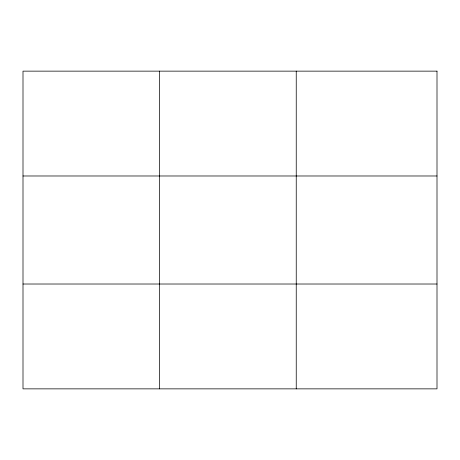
<?xml version="1.0" encoding="UTF-8"?>
<svg xmlns="http://www.w3.org/2000/svg" width="460" height="460" viewBox="0 0 460 460"><rect width="100%" height="100%" fill="white"/><g stroke="black" fill="none" stroke-linecap="round" stroke-linejoin="round"><path stroke-width="0.69" d="M23 175.984L437 175.984M23 284.015L437 284.015M296.24 71.139L296.24 388.861M159.62 71.139L159.62 388.861M437 71.139L23 71.139L23 388.861L437 388.861L437 71.139"/></g></svg>
